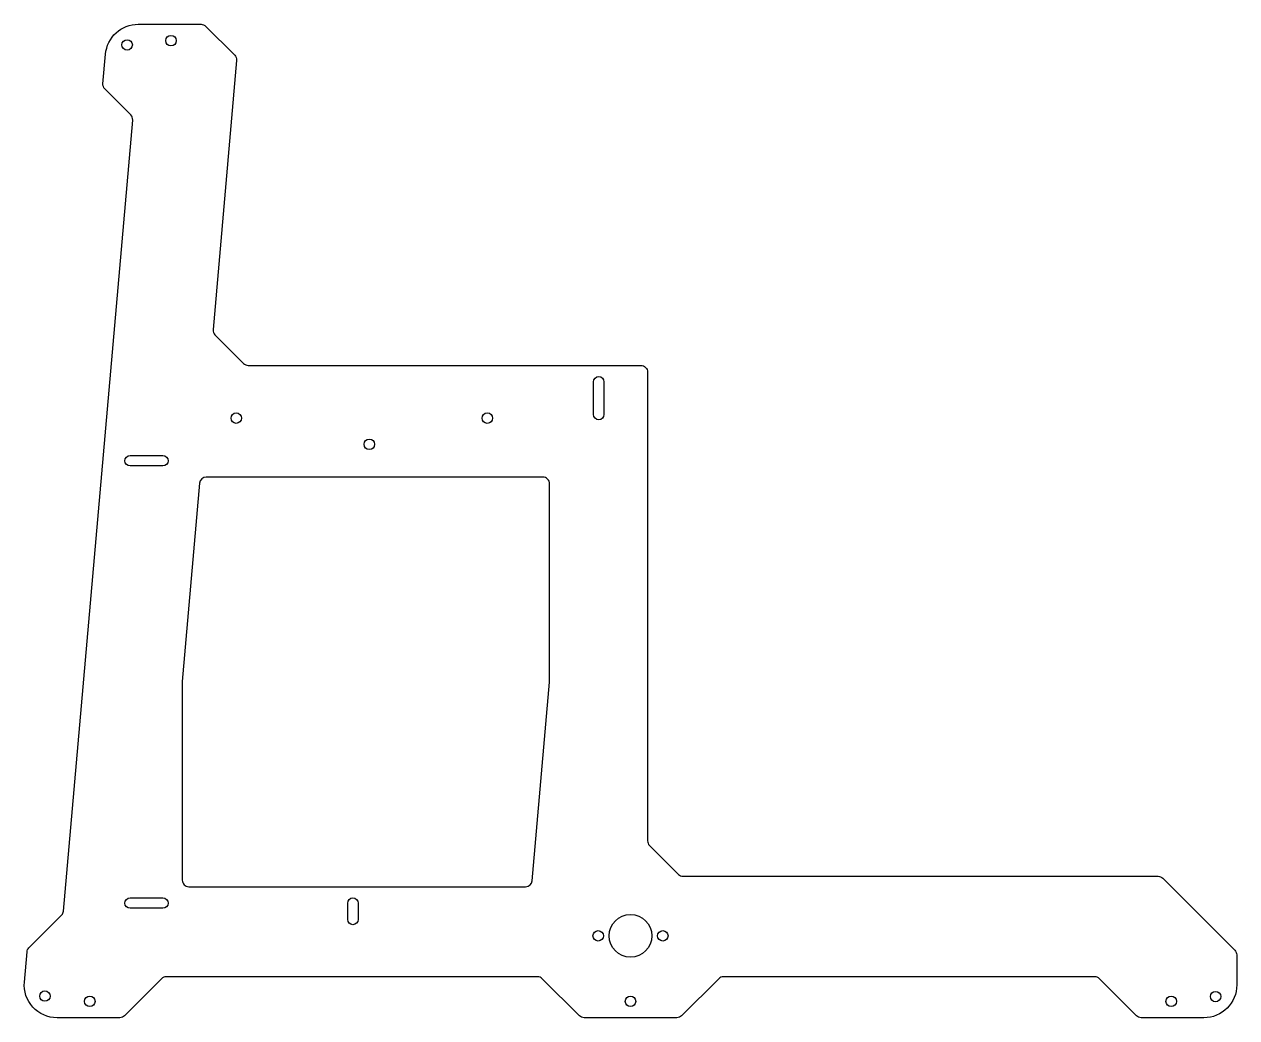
# Model space of a CAD drawing. Header units: millimetres. Extents: x -370 to 0, y 0 to 303.
import ezdxf

# ---------------------------------------------------------------- set-up
doc = ezdxf.new("R2010")
doc.units = ezdxf.units.MM
doc.layers.get('0').update_dxf_attribs({"linetype": 'CONTINUOUS'})

msp = doc.modelspace()

# ---------------------------------------------------------------- linework, layer by layer
for points in [[(-345.4, 283.45, -0.221695), (-345.98, 285.04), (-345.19, 294.07, -0.388879), (-335.22, 303.2), (-316.05, 303.2, -0.198912), (-314.64, 302.61), (-305.78, 293.75, -0.221695), (-305.2, 292.17), (-312.39, 210.01, 0.221695), (-311.81, 208.42), (-303.05, 199.67, 0.198912), (-301.64, 199.08), (-181.8, 199.08, -0.414214), (-179.8, 197.08), (-179.8, 54, 0.198912), (-179.21, 52.58), (-170.39, 43.76, 0.198912), (-168.97, 43.17), (-24, 43.17, -0.198912), (-22.58, 42.58), (-0.59, 20.59, -0.198912), (0, 19.17), (0, 10, -0.414214), (-10, 0), (-29.17, 0, -0.198912), (-30.59, 0.59), (-41.91, 11.91, 0.198912), (-43.33, 12.5), (-156.67, 12.5, 0.198912), (-158.09, 11.91), (-169.41, 0.59, -0.198912), (-170.83, 0), (-199.17, 0, -0.198912), (-200.59, 0.59), (-211.91, 11.91, 0.198912), (-213.33, 12.5), (-326.67, 12.5, 0.198912), (-328.09, 11.91), (-339.41, 0.59, -0.198912), (-340.83, 0), (-360, 0, -0.440011), (-369.96, 10.87), (-369.15, 20.11, -0.176327), (-368.58, 21.35), (-358.6, 31.32, 0.176327), (-358.03, 32.56), (-336.91, 273.95, 0.221695), (-337.49, 275.54)], [(-196.3, 194.08, -1), (-193.1, 194.08), (-193.1, 184.08, -1), (-196.3, 184.08)], [(-327.7, 171.6, -1), (-327.7, 168.4), (-337.7, 168.4, -1), (-337.7, 171.6)], [(-215.01, 41.83), (-209.71, 102.41, 0.02182), (-209.7, 102.59), (-209.7, 163, 0.414214), (-211.7, 165), (-314.49, 165, 0.388879), (-316.48, 163.17), (-321.79, 102.59, 0.02182), (-321.79, 102.41), (-321.79, 42, 0.414214), (-319.79, 40), (-217, 40, 0.388879)], [(-337.7, 33.4, -1), (-337.7, 36.6), (-327.7, 36.6, -1), (-327.7, 33.4)], [(-271.3, 35, -1), (-268.1, 35), (-268.1, 30, -1), (-271.3, 30)]]:
    msp.add_lwpolyline(points, format="xyb", close=True)
for centre, radius in [((-325.22, 298.2), 1.6), ((-338.6, 296.89), 1.6), ((-305.3, 183), 1.6), ((-228.7, 183), 1.6), ((-264.7, 175), 1.6), ((-185, 25), 6.5), ((-194.85, 25), 1.6), ((-175.15, 25), 1.6), ((-363.69, 6.62), 1.6), ((-6.46, 6.46), 1.6), ((-350, 5), 1.6), ((-185, 5), 1.6), ((-20, 5), 1.6)]:
    msp.add_circle(centre, radius)

doc.saveas('drawing.dxf')
